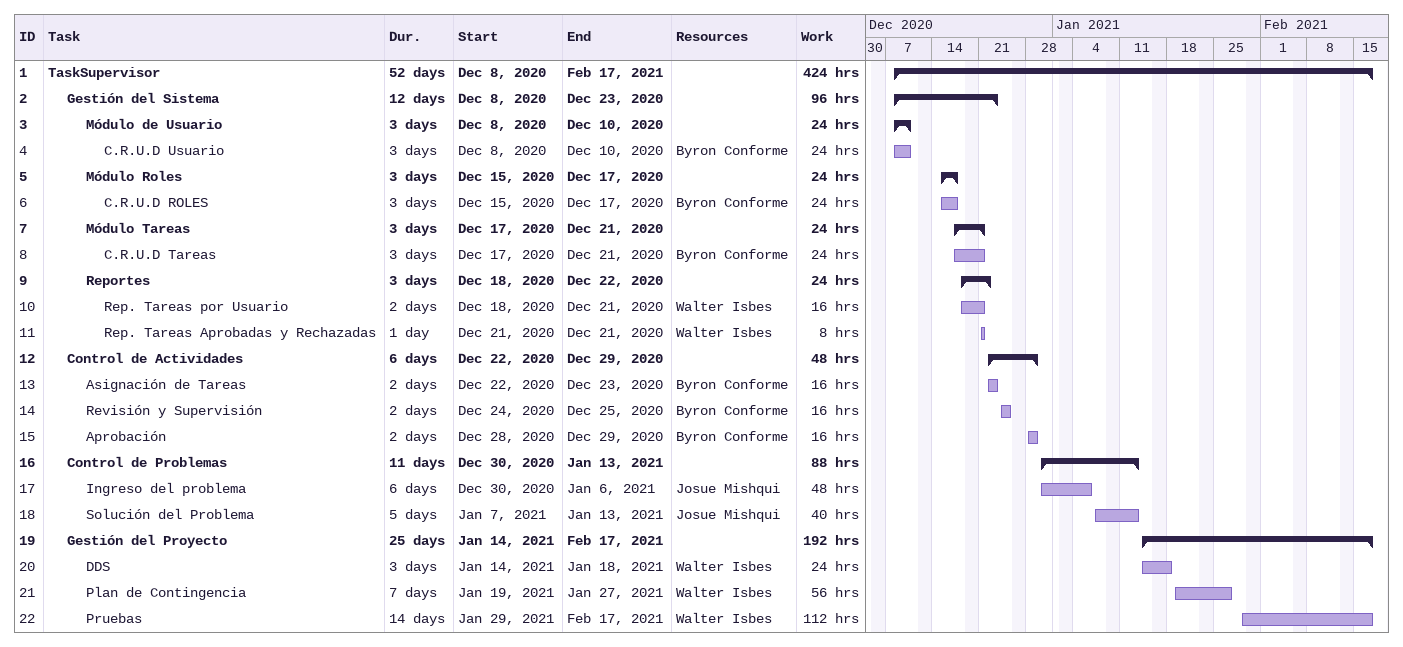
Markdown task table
| ID | Level | Task | Duration | Start | Finish | Resources | Work (h) |
|---|---|---|---|---|---|---|---|
| 1 | 1 | **TaskSupervisor** | 52d | 2020-12-08 | 2021-02-17 |  | 424 |
| 2 | 2 | **Gestión del Sistema** | 12d | 2020-12-08 | 2020-12-23 |  | 96 |
| 3 | 3 | **Módulo de Usuario** | 3d | 2020-12-08 | 2020-12-10 |  | 24 |
| 4 | 4 | C.R.U.D Usuario | 3d | 2020-12-08 | 2020-12-10 | Byron Conforme | 24 |
| 5 | 3 | **Módulo Roles** | 3d | 2020-12-15 | 2020-12-17 |  | 24 |
| 6 | 4 | C.R.U.D ROLES | 3d | 2020-12-15 | 2020-12-17 | Byron Conforme | 24 |
| 7 | 3 | **Módulo Tareas** | 3d | 2020-12-17 | 2020-12-21 |  | 24 |
| 8 | 4 | C.R.U.D Tareas | 3d | 2020-12-17 | 2020-12-21 | Byron Conforme | 24 |
| 9 | 3 | **Reportes** | 3d | 2020-12-18 | 2020-12-22 |  | 24 |
| 10 | 4 | Rep. Tareas por Usuario | 2d | 2020-12-18 | 2020-12-21 | Walter Isbes | 16 |
| 11 | 4 | Rep. Tareas Aprobadas y Rechazadas | 1d | 2020-12-21 | 2020-12-21 | Walter Isbes | 8 |
| 12 | 2 | **Control de Actividades** | 6d | 2020-12-22 | 2020-12-29 |  | 48 |
| 13 | 3 | Asignación de Tareas | 2d | 2020-12-22 | 2020-12-23 | Byron Conforme | 16 |
| 14 | 3 | Revisión y Supervisión | 2d | 2020-12-24 | 2020-12-25 | Byron Conforme | 16 |
| 15 | 3 | Aprobación | 2d | 2020-12-28 | 2020-12-29 | Byron Conforme | 16 |
| 16 | 2 | **Control de Problemas** | 11d | 2020-12-30 | 2021-01-13 |  | 88 |
| 17 | 3 | Ingreso del problema | 6d | 2020-12-30 | 2021-01-06 | Josue Mishqui | 48 |
| 18 | 3 | Solución del Problema | 5d | 2021-01-07 | 2021-01-13 | Josue Mishqui | 40 |
| 19 | 2 | **Gestión del Proyecto** | 25d | 2021-01-14 | 2021-02-17 |  | 192 |
| 20 | 3 | DDS | 3d | 2021-01-14 | 2021-01-18 | Walter Isbes | 24 |
| 21 | 3 | Plan de Contingencia | 7d | 2021-01-19 | 2021-01-27 | Walter Isbes | 56 |
| 22 | 3 | Pruebas | 14d | 2021-01-29 | 2021-02-17 | Walter Isbes | 112 |
